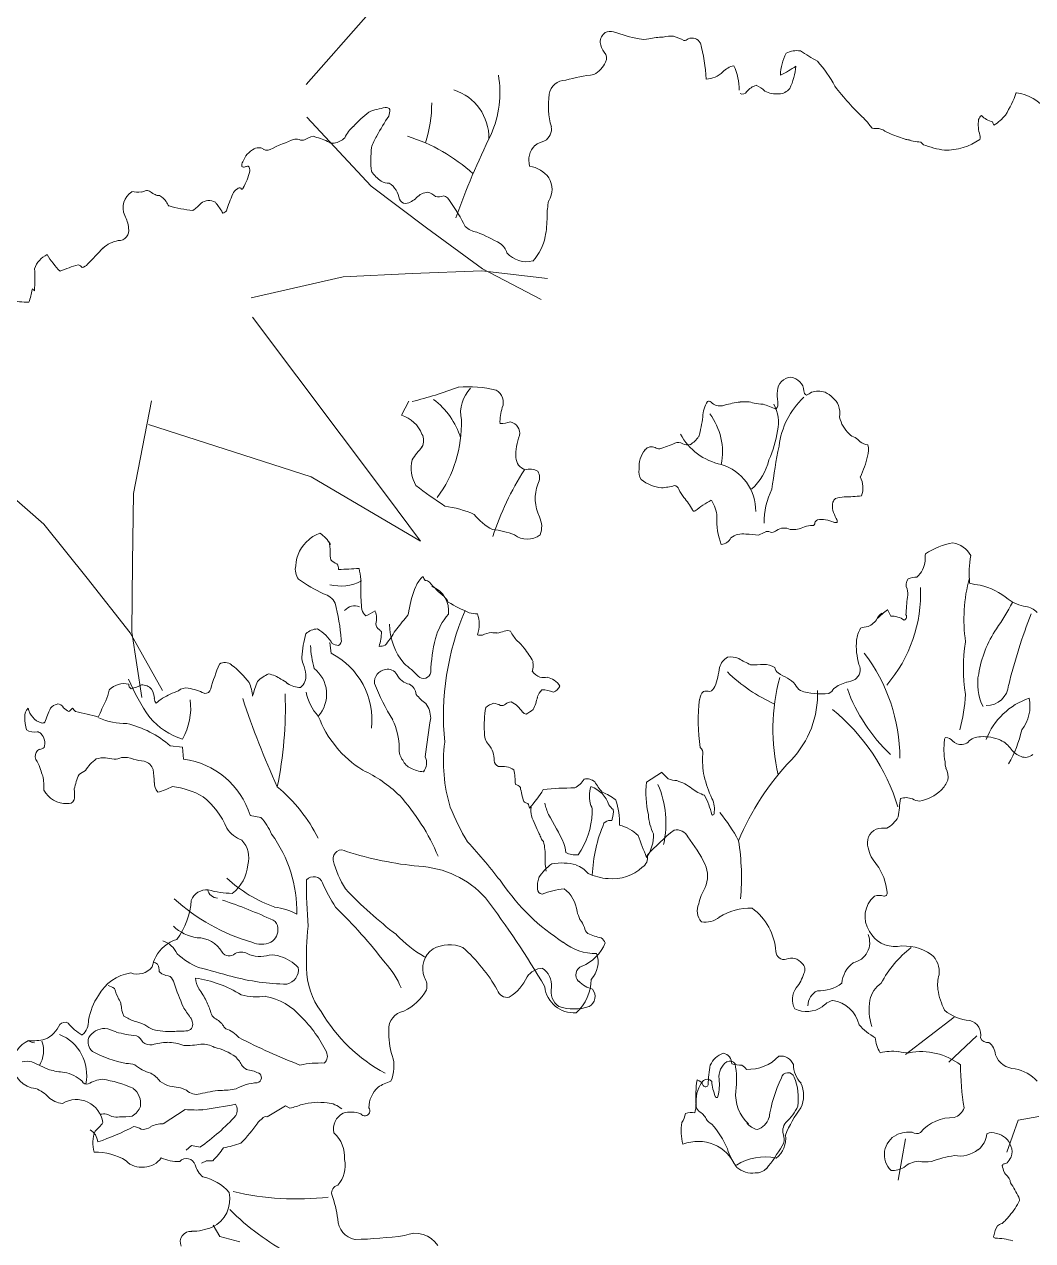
# Model space of a CAD drawing. Header units: millimetres. Extents: x 823088 to 974770, y -118861 to 5314.
# Drawn here: x 839099 to 839572, y -50961 to -50391 of the extents above; entities that cross this region are included whole.
import ezdxf

# ---------------------------------------------------------------- set-up
doc = ezdxf.new("R2010")
doc.units = ezdxf.units.MM
doc.header["$MEASUREMENT"] = 0
doc.layers.add('CAY', color=94, linetype='Continuous')
doc.layers.add('DIENHOA', color=3, linetype='Continuous')

# ---------------------------------------------------------------- blocks, each defined once
blk = doc.blocks.new('Cay73-mb')
at = {"layer": 'DIENHOA', "color": 85, "lineweight": 13, "true_color": 0x58ba48, "transparency": 33554495}
for p, q in [((-545.5, 1338.5), (-534.2, 1360.1)), ((197.7, 1041.1), (202.8, 1031.3)), ((-653.4, 974.3), (-655.2, 991)), ((-899.3, 832.9), (-880.8, 831)), ((-880.8, 831), (-879, 812.5)), ((-171, 777.2), (-147.8, 792.3)), ((-777.3, 726.5), (-760.8, 723.4)), ((225.5, 360.7), (300.1, 418.1)), ((291.5, 349.2), (334.5, 389.4)), ((-722.9, 282.1), (-751.3, 265.3)), ((-716.2, 278.6), (-722.9, 282.1)), ((-876.5, 276.6), (-910.4, 254.9)), ((397.6, 260.3), (429.2, 266)), ((380.4, 211.5), (397.6, 260.3)), ((214, 168.4), (225.5, 231.6)), ((-874.9, 214.5), (-866.8, 221.6)), ((-866.8, 221.6), (-853.8, 219)), ((-844.1, 198), (-851.6, 194.8)), ((-823.7, 82.7), (-833.9, 99.8)), ((-792.8, 74.1), (-823.7, 82.7))]:
    blk.add_line(p, q, dxfattribs=at)
for centre, radius, start, end in [((-224.3, 1909.3), 17.2, 124.2462, 182.6037), ((-225.8, 1908.1), 17.5, 74.1259, 117.8869), ((-132.8, 2164.7), 255.5, 249.7833, 258.8707), ((-141.1, 1795.5), 121.4, 91.91, 102.3339), ((-131.1, 1846.7), 71.5, 88.63, 101.3051), ((-148.5, 1852.8), 68.1, 59.2747, 73.7465), ((-213.7, 1911.2), 28, 185.4095, 219.1061), ((-174.6, 1950.1), 36.9, 258.2367, 281.7633), ((-113.2, 1919.9), 8.59, 266.4252, 317.1603), ((-101.1, 1900.6), 14.6, 29.769, 113.3761), ((-318.6, 1842.5), 239.3, 2.3939, 15.8497), ((-244.5, 1884.6), 12.7, 331.1786, 44.3584), ((116.3, 1854.8), 82.4, 152.9978, 177.2725), ((58.9, 1861.3), 34.7, 80.2895, 117.4642), ((330, 2304.8), 487.6, 237.042, 240.6102), ((-47.5, 1755.1), 186.2, 27.6707, 42.0617), ((-273.6, 1898.1), 44.8, 300.1626, 334.0546), ((-80.2, 1888.9), 36.4, 271.1012, 315.651), ((-28.7, 1837.9), 36.1, 103.4888, 134.9875), ((-115.5, 1836.2), 86.5, 359.472, 25.1544), ((-25.4, 1990.4), 144.5, 294.2624, 305.2058), ((-43.8, 1882.4), 102.2, 334.3492, 354.3533), ((-555.1, 1832.3), 160, 336.2838, 9.4639), ((-294.4, 1825.4), 25.5, 89.6582, 171.4207), ((-198.5, 1475.3), 387.7, 97.8081, 104.3099), ((4.4, 1816.4), 27.5, 105.4162, 141.9408), ((-14.9, 1811.5), 33.7, 42.1088, 69.1539), ((446.1, 2093.5), 414.1, 217.4627, 226.599), ((-488.7, 1762.8), 76.8, 358.755, 72.2581), ((-204.1, 1812), 116.8, 171.4933, 196.0571), ((-24.2, 1837.5), 8.04, 244.5757, 329.0055), ((27, 1864), 34.3, 240.472, 278.2978), ((31.9, 1850.5), 20.5, 270, 323.1101), ((216.9, 1897.1), 189.7, 328.3451, 339.8521), ((386.7, 1765.6), 66.6, 35.5469, 82.8734), ((-552, 1690.5), 119.8, 98.8255, 111.2513), ((-569, 1802.2), 6.84, 32.8609, 101.47), ((-588, 1805.4), 24.7, 337.5294, 1.1017), ((-699.3, 1816.1), 200, 342.153, 0), ((-429.8, 1598.5), 262.5, 129.1287, 136.18), ((-147.4, 1524.1), 498.4, 146.9415, 151.0298), ((1.2, 1642.1), 219.9, 38.8551, 43.1977), ((393.9, 1783.2), 57.1, 172.5138, 196.8178), ((357.1, 1781.7), 21.7, 135.0609, 155.5609), ((363.9, 1816.1), 29.3, 220.5949, 259.9042), ((373, 1789.4), 14.4, 188.5289, 211.429), ((327.2, 1837.3), 64.7, 301.1651, 322.1149), ((-584.6, 1740.4), 52.8, 130.8894, 154.9841), ((710.3, 1220.3), 1245.7, 153.9209, 160.2912), ((-336.9, 1776.1), 20.8, 299.6516, 9.8452), ((178.8, 1782.6), 6.8, 201.7989, 228.1783), ((182.4, 1817.3), 40.6, 258.4234, 273.2057), ((181.9, 1757.2), 19.7, 62.4967, 82.0097), ((296.3, 1963.8), 216.4, 240.8921, 244.5629), ((42.3, 1274.5), 519.4, 69.2785, 71.9374), ((-593.3, 1433.3), 347.1, 109.4489, 116.1609), ((-707.4, 1741.7), 19, 67.5848, 94.4677), ((-697.7, 1768.8), 9.87, 255.6168, 292.7541), ((-665.8, 1711.4), 55.9, 105.6989, 120.2145), ((-687.8, 1734), 31.9, 66.5177, 77.5333), ((-698.1, 1675.5), 90.7, 60.7472, 75.3021), ((-651.1, 1767.8), 13.3, 258.6896, 281.3104), ((-653.5, 1784.7), 30.4, 279.3725, 313.7596), ((-521, 1726.5), 73.6, 148.0398, 163.2561), ((-618.1, 1506.7), 271.1, 47.8437, 72.4103), ((-319.9, 1728.6), 31, 133.7798, 197.1016), ((-316.4, 1717.3), 41.9, 104.0874, 126.4712), ((264.3, 1898.1), 142.9, 254.493, 263.8059), ((240.4, 1830.6), 71.7, 258.4639, 263.704), ((236.7, 1739.4), 20.5, 38.1092, 53.6094), ((308.5, 1900.5), 158.5, 249.4154, 261.4596), ((286.3, 1836.5), 92.8, 269.2359, 304.8317), ((325.5, 1763.5), 14.1, 347.0082, 12.9918), ((-754, 1713.3), 36.6, 117.2626, 159.7518), ((-762.5, 1723.9), 23.6, 89.1291, 110.7747), ((-762.3, 1739), 8.45, 51.4981, 88.531), ((-748.2, 1761.1), 17.9, 240.252, 256.1402), ((-751.6, 1757), 13.2, 266.3473, 293.5077), ((-414.9, 1728.7), 177.6, 173.8451, 185.5643), ((-780.4, 1720.8), 9.54, 146.8678, 190.9946), ((-786.8, 1722.1), 4.31, 226.072, 296.1645), ((-864.4, 1730.4), 88.6, 329.9058, 347.7957), ((-780.3, 1708.9), 10.4, 88.4087, 116.2726), ((-785.4, 1713.6), 7.83, 345.1753, 46.1053), ((-535.5, 1752.2), 69.4, 215.9743, 233.8187), ((-358.4, 1671.9), 48.4, 37.6923, 79.445), ((-564.7, 1718.9), 25.5, 242.5806, 271.1385), ((-585.4, 1662.8), 37.2, 9.3232, 55.3455), ((-349.2, 1684.3), 33.9, 328.0571, 30.6106), ((-941.6, 1655.5), 29.8, 123.5993, 203.0062), ((-948.3, 1750.6), 70.9, 262.0528, 273.6012), ((-954.9, 1731.7), 53.1, 282.0418, 291.1574), ((-935.7, 1671.7), 10.5, 54.379, 90), ((-913.8, 1698.5), 24.1, 229.2506, 249.8434), ((-916.4, 1685.9), 11.6, 240.0308, 272.8414), ((-935.4, 1642.1), 37.8, 37.7105, 58.749), ((-479.5, 1537.4), 352.8, 156.7264, 161.1793), ((-790.4, 1672.4), 13.9, 121.5081, 161.5564), ((-789.1, 1671.3), 15.5, 103.2993, 123.6768), ((-796.4, 1680.5), 7.01, 32.8044, 57.3602), ((-789.9, 1686.2), 2.09, 250.9042, 351.9614), ((-503.5, 1653.6), 25.9, 93.9598, 136.9894), ((-511.1, 1655), 25.1, 45.4493, 76.753), ((-885.5, 1673.3), 21.6, 202.0779, 223.6054), ((-850, 1832.1), 181, 253.5992, 265.379), ((-897.4, 1700.8), 59.1, 303.6768, 319.9349), ((-839.4, 1646), 21, 96.7125, 127.2901), ((-840, 1649.5), 17.5, 56.3066, 96.1436), ((-953.5, 1565), 158.1, 32.8356, 38.7984), ((-538.4, 1673.6), 11.4, 204.8937, 265.4301), ((-544.3, 1691.7), 29.9, 279.6423, 316.8165), ((-489.3, 1693.6), 21.1, 258.6845, 292.7424), ((-486.1, 1658.9), 16, 22.9279, 72.0224), ((-684.7, 1508.3), 264.8, 26.6571, 36.3256), ((-203, 1642.2), 119.9, 168.3874, 180), ((-1015.4, 1618.9), 52.7, 6.225, 28.2537), ((-801.5, 1658.8), 20.7, 202.9424, 213.2265), ((-821.4, 1657), 9.92, 284.7365, 323.6682), ((-470.8, 1640.5), 147.9, 348.6909, 0.6456), ((-978.1, 1620.9), 15.5, 266.7751, 14.0108), ((-426.1, 1649.7), 31.6, 225.8949, 262.0231), ((-528.2, 1373), 264.2, 59.5986, 68.2949), ((-971.9, 1561.4), 44.6, 99.1057, 132.7131), ((-409.3, 1579.5), 26, 15.7567, 55.2913), ((-404.5, 1628), 80.5, 318.1624, 348.2082), ((-1072.3, 1551.4), 36.2, 115.0005, 162.3895), ((-977.5, 1649.5), 128.1, 210.6657, 225.1801), ((-378.3, 980.1), 875.4, 135.4526, 137.6934), ((-354.2, 1613.7), 40.5, 221.9965, 283.6598), ((-955.8, 1292), 289.3, 106.9761, 112.773), ((-1042.2, 1559.6), 9.2, 30.584, 77.7337), ((-1037.8, 1580.4), 16.4, 282.3406, 317.629), ((-1316.2, 1547.7), 209.9, 354.8579, 4.0077), ((-1220.9, 1548.8), 111.9, 340.41, 350.5932), ((-1113.1, 1525.1), 7, 32.7395, 70.58), ((-1114.9, 1695), 183.7, 260.881, 269.8111), ((51.5, 1374.5), 22.1, 93.9497, 176.6183), ((47.4, 1373.9), 22.8, 4.1978, 83.5844), ((-674.7, 1950.7), 608.9, 283.8104, 290.7793), ((-443.1, 1210.8), 171.3, 75.6627, 95.1926), ((-402.5, 1342.6), 52.6, 135.1191, 192.0967), ((-410.9, 1358.3), 21.1, 337.1728, 61.1977), ((-568.5, 1268.2), 118.8, 17.3621, 52.7006), ((-39.6, 1335.1), 45, 147.4119, 179.0119), ((-75.3, 1355), 4.92, 47.4164, 117.3995), ((-56.8, 1372.9), 20.8, 223.2742, 249.364), ((-9.5, 1206.7), 153, 96.6721, 105.9402), ((-20.5, 1313.6), 45.6, 71.4494, 98.5279), ((16.2, 1356.5), 14.2, 320.7009, 10.3489), ((87.7, 1370), 58.6, 174.3034, 190.7879), ((154.4, 1276), 123.4, 133.2954, 172.8756), ((76.5, 1375.1), 6.37, 175.4238, 248.6129), ((67.6, 1388.1), 20, 289.1701, 313.6634), ((91.9, 1341), 34.3, 72.1895, 107.8105), ((83.9, 1334.1), 43.6, 26.3116, 64.8518), ((-321.4, 1327.7), 73.5, 162.2495, 181.4847), ((-150.5, 1282.3), 96.1, 348.5444, 37.3186), ((-58.4, 1374.4), 21.8, 254.7499, 288.6183), ((21.8, 1545.8), 191.1, 261.637, 265.687), ((-61.1, 1153.3), 213.4, 65.5366, 71.2474), ((-26.1, 1327.7), 57.2, 346.9803, 29.0524), ((84.2, 1340.9), 40.8, 352.1867, 17.9776), ((-560.4, 1291.1), 49.7, 21.8084, 72.6169), ((-644, 1325.1), 190.1, 323.6686, 1.9289), ((-394.9, 1383.7), 57.9, 270, 286.2546), ((-383, 1310.2), 18.4, 350.8899, 76.5088), ((-273.8, 1359.8), 190.7, 343.5028, 352.7833), ((175.3, 1347.5), 52.2, 193.5023, 226.0123), ((-532, 1299.7), 20.3, 330.9368, 29.0632), ((-286.8, 1276.5), 83.9, 158.4917, 181.9367), ((-38.3, 1352.7), 91.3, 208.1614, 258.6002), ((-130.2, 1334.2), 48.5, 302.6477, 323.9632), ((-134.3, 1338.8), 165.7, 335.4873, 351.6568), ((158.3, 1331.1), 28.6, 227.7407, 249.6276), ((131.3, 1276.3), 32.8, 41.1425, 58.6841), ((-370.2, 1164.1), 191.2, 138.8692, 146.3006), ((-140.1, 1259.5), 42, 141.6083, 184.5833), ((-163.1, 1277.2), 13, 64.0655, 140.1159), ((-151.3, 1297.6), 10.6, 235.0842, 275.4385), ((-231.2, 1536.3), 262.1, 287.9942, 293.3105), ((-122.4, 1284.3), 12.5, 55.1848, 114.4299), ((-107.3, 1317.2), 24, 250.7321, 277.8506), ((862.9, 1120.1), 848.4, 168.363, 172.8756), ((172.1, 1320.2), 27.5, 234.2598, 260.8017), ((143.4, 1284.9), 25.6, 338.8906, 18.4436), ((-476.7, 1257.8), 54, 166.7472, 209.9904), ((-350, 1274.6), 20.6, 182.6035, 251.1557), ((-72.2, 1292.2), 91.4, 312.9801, 345.965), ((40.2, 1302.1), 129.8, 333.5395, 348.2557), ((22.4, 1013.1), 450.5, 147.5245, 161.9127), ((-349.9, 1228), 28, 62.5535, 104.0315), ((-353.4, 1243), 19.1, 329.0274, 30.9726), ((-161.8, 1251.6), 20.7, 167.3624, 213.7231), ((-78.3, 1191.8), 74.7, 359.3599, 72.906), ((-123.8, 1746.9), 652.7, 232.2441, 236.9853), ((-277.5, 1210.9), 63.5, 159.5439, 205.784), ((-141.4, 1288), 60.9, 231.8524, 264.0889), ((-155.7, 1331.3), 104.2, 274.3972, 285.2348), ((-128.7, 1223.4), 7.39, 13.9834, 86.4249), ((120.8, 1227.2), 39.4, 342.3492, 25.5998), ((67.8, 1333.4), 218.1, 209.7534, 213.6672), ((-203.5, 1133.7), 119.5, 30.2481, 41.2784), ((121.2, 1174.8), 112.2, 153.2062, 180.8069), ((123.8, 1203), 9.61, 123.8984, 164.8289), ((134.9, 1161.6), 52.1, 93.5013, 108.4372), ((131.7, 1423.9), 210.4, 270, 277.2845), ((-505.6, 1020.3), 181.1, 66.8087, 81.6995), ((-97.6, 1194.5), 2.8, 192.0988, 299.0282), ((-9.6, 1088.7), 134.8, 117.3847, 129.9771), ((-117, 1178.9), 54.2, 4.3892, 32.9976), ((146.6, 1198.6), 32.8, 167.8486, 190.3036), ((589.3, 1375.6), 509, 201.0495, 202.5483), ((-363.5, 1243.5), 90.7, 218.701, 241.7076), ((-365, 1168.1), 33.9, 338.2005, 26.5731), ((39.9, 1177.9), 103.1, 177.1126, 200.995), ((83.2, 1173.3), 3.65, 268.2649, 7.168), ((94.7, 1171.6), 8.14, 120.3729, 164.4708), ((96, 1129.5), 49.4, 66.6899, 96.338), ((119.5, 1186.2), 11.9, 251.059, 277.9914), ((112.3, 1175), 8.85, 355.9149, 38.0133), ((-656.4, 1115.7), 44.6, 108.4312, 133.1606), ((-697.9, 1116.1), 50.1, 29.7623, 56.8052), ((-420.6, 1031.4), 133, 68.9692, 83.8991), ((-353.2, 1181.4), 32.5, 232.7058, 307.2942), ((-23.8, 1127.2), 29.8, 80.1087, 127.0833), ((-22.2, 984), 172.7, 82.3744, 88.8313), ((-45.1, 1267.9), 121.7, 292.1025, 297.9161), ((14.3, 1147.3), 13.3, 60.5938, 100.4879), ((18.2, 1174.7), 16, 279.4591, 308.9816), ((40, 1145.3), 20.6, 63.4825, 124.6859), ((53.1, 1202), 38.5, 264.1246, 297.3459), ((83.7, 1124.3), 45.4, 90.7265, 106.499), ((-653.1, 1105.7), 54.4, 128.4219, 177.3601), ((-707.3, 1130.9), 52.6, 357.99, 16.7853), ((-57.7, 1158.5), 17.6, 274.4656, 334.9062), ((319, 1030.1), 115.2, 100.468, 123.1372), ((291.2, 1105), 39, 29.0622, 79.848), ((-613.2, 1126.5), 41.6, 176.5459, 192.7271), ((-630.6, 1141.8), 33.7, 226.5893, 246.0422), ((283.7, 1119.9), 28.4, 166.5947, 188.4265), ((472.7, 1096.5), 149.9, 169.4547, 185.7034), ((-682.4, 1102.9), 25.6, 167.9859, 216.3291), ((-655.9, 1103), 14.2, 358.2097, 34.8059), ((-660.3, 1780.1), 677.8, 271.568, 274.2133), ((-715.9, 1079.3), 108.3, 355.4047, 13.2292), ((217.3, 1119.7), 38.5, 311.8567, 354.1543), ((-575.6, 1263.8), 217.4, 234.131, 245.7801), ((-638.5, 1145.1), 67.9, 255.774, 297.6452), ((-484.1, 1059.7), 43, 131.2722, 156.9705), ((-502.2, 1093), 10.3, 185.6903, 224.9963), ((-510.3, 1073.2), 12.6, 52.1215, 86.1647), ((-382, 1181.6), 155.6, 219.2417, 230.751), ((240.6, 1079.4), 14.2, 141.8546, 207.7571), ((241.9, 1062.2), 28.8, 87.8188, 115.5613), ((560, 1026.6), 245.1, 165.1356, 188.1308), ((345.7, 1156.6), 78.3, 253.505, 265.5243), ((-674.3, 1035.4), 31.6, 29.6477, 72.5564), ((-373.7, 1071), 234.3, 180.0939, 187.2905), ((-384.1, 1016.9), 151.7, 156.867, 171.5142), ((-512.8, 1039.5), 39.3, 351.9117, 70.0175), ((-500.8, 1039.6), 29.6, 25.8181, 46.4913), ((33.5, 1065.9), 215.1, 319.373, 2.4369), ((204.1, 1065.6), 24.9, 347.4719, 16.77), ((310.7, 967), 115.3, 51.4234, 75.4739), ((-981.5, 967.4), 344.9, 4.6783, 14.0392), ((-617.6, 1028), 19, 66.0382, 142.0334), ((-284.2, 1392.1), 389.1, 240.7744, 246.0896), ((496.4, 1023.5), 270.4, 172.1917, 177.9547), ((82.5, 1210.6), 345, 324.8426, 332.6578), ((419.9, 1108.3), 63.4, 233.8231, 260.4203), ((405.9, 1017.8), 28.2, 42.449, 82.8792), ((-588.5, 1045.4), 18.1, 193.0438, 229.976), ((-651.3, 1144), 123.6, 294.484, 302.0292), ((-612.1, 1027.2), 28.5, 344.3857, 23.2441), ((82.3, 514.4), 806.6, 140.4959, 142.4103), ((-551.9, 1040.8), 17.8, 311.6388, 355.237), ((-399.3, 970.1), 98.2, 139.3978, 163.9991), ((-69.5, 877.9), 411.9, 156.8851, 185.5007), ((-427.8, 1095.2), 60.5, 256.514, 268.4924), ((-475.5, 1018.8), 48.7, 340.8686, 19.1314), ((155.5, 1044.3), 31.6, 293.84, 327.9921), ((330.8, 874), 213.6, 128.5581, 134.0625), ((196.9, 1022), 15.6, 117.2912, 159.4451), ((202.8, 993.5), 37.8, 57.0781, 90), ((221.8, 1030.2), 5.26, 287.355, 33.7671), ((1222.9, 720.7), 864.3, 158.6803, 166.2656), ((-673.2, 983.7), 27.9, 91.6362, 132.304), ((-706.3, 956.4), 63.9, 31.1649, 59.6604), ((-573, 1020), 11.6, 182.6155, 233.7522), ((-588.6, 997.4), 15.8, 38.1634, 56.8283), ((-656.5, 1009.3), 80.4, 342.2805, 358.529), ((-648.9, 1056.5), 104.8, 318.2446, 331.4557), ((-469.5, 1019.4), 94.3, 180.3945, 220.1311), ((-399.3, 948.6), 58.1, 98.3267, 112.8627), ((-400.8, 1039.9), 34.5, 258.5601, 272.2909), ((-405.5, 1050.7), 45.7, 277.5446, 292.112), ((-384, 992.8), 16.2, 70.8187, 105.2309), ((-331.8, 1030.2), 51.9, 205.3296, 224.9963), ((196, 989.3), 45.8, 149.472, 173.6602), ((169.8, 983.2), 32.2, 92.764, 114.229), ((507, 915.7), 171.8, 145.9572, 170.8368), ((-490.3, 952.3), 208.3, 165.5122, 175.559), ((-517.9, 994.7), 167.1, 182.862, 195.0806), ((-641.2, 1004.9), 18.5, 235.9298, 267.2079), ((-646.1, 994), 8.6, 298.0117, 10.4397), ((-582.6, 1021), 36.3, 274.2841, 289.0896), ((-250.7, 937), 250.3, 166.1, 178.0158), ((-424.3, 1018), 16, 251.312, 278.7473), ((-417.6, 938.1), 74.1, 36.3808, 48.4843), ((250.1, 985.8), 99.9, 175.0881, 196.476), ((568.3, 951.7), 254.2, 170.9089, 189.0911), ((-667.7, 968.3), 30.2, 179.8418, 199.8187), ((-705.1, 872.4), 114.4, 353.6453, 63.1139), ((-457.4, 900.5), 128.6, 28.3348, 39.3403), ((-31.2, 943.3), 29.6, 122.3878, 161.1479), ((-41.2, 941.1), 27.7, 65.5635, 102.0955), ((-49.6, 813.2), 266.5, 0.1794, 37.3064), ((-546.1, 839.4), 302.2, 156.9325, 164.5439), ((-815.8, 944.4), 15.9, 49.6041, 122.0273), ((-894.4, 839.8), 146.6, 37.8197, 52.6761), ((-737.7, 938.2), 46.1, 4.8429, 25.5328), ((-710.6, 911.7), 50.5, 318.4501, 51.6756), ((-567.7, 930.3), 19.3, 97.4325, 186.482), ((-566.3, 934.1), 15.8, 30.0647, 104.2616), ((-637.5, 832.2), 158.7, 42.393, 52.8033), ((-372.9, 955.6), 28.9, 341.5673, 10.6328), ((-196.7, 970), 138.6, 340.3473, 352.8693), ((27.8, 1056), 106.5, 237.3375, 248.3603), ((-4.7, 1096.4), 139.6, 267.2071, 275.4575), ((6.7, 918.3), 39.2, 61.6132, 87.3368), ((40.2, 956.1), 15.2, 192.5281, 230.328), ((136.9, 949.5), 19.1, 306.2943, 24.559), ((-697.9, 1043.8), 286.7, 202.3785, 215.7232), ((-574.4, 855.9), 205.9, 158.4958, 164.9843), ((-724, 888), 60.3, 114.338, 134.0858), ((-762.5, 885.6), 59, 56.4857, 76.6241), ((-739.8, 909.5), 27.1, 42.7729, 68.6609), ((-715.7, 940.1), 24, 310.8602, 4.6361), ((-528.5, 953.5), 26.8, 205.5565, 259.827), ((-512.1, 947.1), 11.3, 223.9992, 352.8761), ((-321, 967.3), 32.1, 220.4842, 246.2946), ((-327, 979.8), 42.4, 260.5555, 276.171), ((-325.8, 915.1), 22.7, 53.1266, 81.3662), ((-324.4, 913.1), 23.6, 27.0669, 58.8289), ((128.6, 1126.2), 251.7, 225.7366, 245.7369), ((326.8, 857.7), 304.2, 164.8162, 193.1398), ((74, 1006.5), 75.8, 235.0064, 247.5112), ((24.3, 900), 41.9, 39.4764, 60.4598), ((101.4, 1057.1), 131.5, 284.8273, 290.8124), ((412.4, 927.6), 76.6, 168.3215, 206.9105), ((-1109.2, 946.9), 120, 337.8518, 346.1588), ((-969.9, 896.6), 31.4, 76.8665, 136.3943), ((-956.1, 926.3), 6.76, 172.8854, 245.2257), ((-1004.1, 1064.1), 150.9, 287.4088, 293.7019), ((-941.7, 908.4), 17.6, 38.4548, 95.4958), ((-954.9, 903.5), 31.3, 2.7264, 30.3889), ((-834.1, 770.4), 155.8, 109.7665, 119.6668), ((-875.4, 903.9), 17.4, 77.8, 130.9618), ((-886.6, 833.1), 89.1, 63.9413, 80.386), ((-846, 921.8), 8.8, 260.5985, 347.9678), ((-854.8, 900.1), 81.9, 5.9376, 21.267), ((-1316.4, 891.2), 593.2, 348.2095, 2.0225), ((-697.1, 967.9), 46, 240.3402, 266.3866), ((-620.2, 927.6), 72.2, 189.9173, 223.2057), ((-295.5, 1039.1), 311.7, 200.8515, 212.2715), ((-544.7, 908.6), 21.9, 7.5658, 58.2365), ((-291.7, 887.1), 50.4, 141.2563, 156.1782), ((-333.7, 858.4), 60.3, 69.9395, 87.4571), ((-323.6, 936.2), 23.7, 296.5479, 328.4303), ((-69.7, 901.9), 19.8, 135.2756, 173.1522), ((-78.8, 899.6), 17, 73.8352, 107.022), ((-79.6, 929.7), 14.9, 291.8026, 334.7294), ((-52.3, 910.7), 143.1, 315.9068, 2.6387), ((78.6, 937.2), 24.3, 205.768, 234.9577), ((95, 1004.9), 92.7, 250.8653, 278.079), ((101.3, 928.2), 16.5, 293.9638, 332.5682), ((148.2, 878.8), 52.8, 104.3601, 127.6493), ((377.6, 1006.7), 256.2, 199.7485, 226.8775), ((5.4, 932.9), 312.6, 345.9625, 356.0906), ((348.7, 929), 34.7, 270.2106, 354.8051), ((-1067.8, 878.6), 18.8, 104.5339, 141.8211), ((-1071.4, 887.1), 9.81, 23.6302, 96.4084), ((-86.6, 473.8), 1006.9, 154.8519, 156.4101), ((-909.3, 906.6), 14.5, 186.2476, 216.2549), ((-553.6, 448.8), 580.3, 128.046, 129.2715), ((-962.9, 890.7), 94.9, 329.8609, 7.5227), ((574.6, 1359.3), 1436.7, 198.4323, 204.2141), ((-473.9, 949), 61.8, 217.4011, 236.2853), ((-542.3, 873.9), 41.5, 2.0442, 34.8203), ((-396.4, 868), 31, 105.367, 130.7424), ((-407.8, 868.9), 29.2, 62.1541, 83.6645), ((-391.9, 901.3), 7.02, 250.7233, 318.7427), ((-375.8, 882.7), 17.7, 96.6138, 127.8542), ((-400.1, 858.1), 47.7, 33.3252, 62.1701), ((-408.1, 920.2), 71.5, 333.4178, 349.6866), ((182.5, 870.2), 274.1, 172.8676, 188.3721), ((450, 803), 108.7, 108.8845, 158.5643), ((354, 894.4), 61.9, 322.8961, 10.6206), ((-1102.4, 877.6), 19.4, 137.6415, 182.6467), ((-1049.8, 875.5), 71.9, 179.0451, 194.6409), ((-1087.5, 896.1), 29.7, 190.5685, 252.2167), ((-546.8, 663.6), 581.8, 157.0671, 159.3286), ((-1040, 913.9), 32.1, 225.4909, 243.4358), ((-1069.2, 905.6), 25.2, 306.2527, 323.7451), ((-1011.3, 918.2), 46.6, 216.2036, 225.0011), ((-1110.9, 536.9), 354.7, 73.3618, 79.1667), ((-966.8, 975.3), 108.2, 247.377, 270.4793), ((-846.7, 948.2), 110.6, 220.5637, 252.048), ((-517.1, 937.2), 166.5, 200.7497, 238.1708), ((1430.5, 573.7), 1954.8, 171.1207, 172.8723), ((-269.6, 864.8), 149.4, 169.7179, 184.188), ((-354.8, 888), 6.54, 214.8954, 268.5388), ((-380.6, 934.2), 58.6, 295.9254, 308.4274), ((-81.6, 648.8), 309.1, 17.0334, 50.8585), ((-1106.6, 879.7), 25.8, 240.256, 278.6664), ((-1095.2, 874.8), 7.13, 259.1976, 304.991), ((-1003, 713), 158.5, 49.1465, 76.45), ((-658.3, 826.5), 109.4, 1.4007, 24.9405), ((209.8, 902.6), 198.8, 330.7372, 346.7583), ((-1102.8, 847.4), 6.78, 36.8716, 90), ((-1112.6, 836.7), 21.3, 342.3223, 44.2759), ((-246, 808.5), 235.4, 172.694, 197.1045), ((-393.5, 851.2), 25.3, 173.9477, 220.7848), ((388.7, 827.7), 104.5, 172.2551, 190.5229), ((289.8, 841.8), 4.63, 124.4731, 180), ((285.6, 829.3), 16.4, 43.491, 84.2906), ((310.3, 851.7), 17, 220.6072, 276.0691), ((310.5, 851.9), 17.1, 275.289, 308.3056), ((339.3, 822.6), 24, 88.1828, 138.9393), ((345.6, 784.9), 62, 65.7529, 95.0852), ((354, 805.9), 39.4, 33.3403, 64.4025), ((-1094.3, 817), 11.6, 115.2003, 185.7203), ((-1101.5, 843.4), 16.1, 277.8054, 304.6941), ((-525.5, 826.1), 23.6, 172.5697, 220.8239), ((-437.6, 811.9), 33.9, 357.3555, 42.3361), ((-95.5, 821.8), 11, 352.3997, 51.2326), ((35.9, 810.4), 120.9, 175.2803, 191.4577), ((413, 847.6), 32.9, 217.4663, 250.7597), ((408.7, 832.7), 17.5, 248.157, 310.35), ((-1091.4, 817.6), 14.6, 186.9115, 217.1187), ((-1152, 780.5), 56.6, 16.4143, 30.0244), ((-979.2, 765), 58.2, 124.8237, 149.0353), ((-1000, 774.4), 40.3, 87.8452, 107.9685), ((-965.5, 963.2), 152.2, 257.4716, 262.5131), ((-987.3, 847.2), 34.9, 273.2704, 292.9967), ((-970.6, 775), 40.2, 68.3797, 94.3159), ((-922.1, 947.2), 139, 255.9643, 262.9581), ((-944, 790.5), 19.4, 17.9054, 75.4661), ((-895.2, 690.2), 123.4, 17.1393, 82.4259), ((-522.3, 819.7), 22.9, 203.1954, 246.7957), ((-528.7, 806.9), 21.6, 320.6101, 25.7065), ((-394.1, 810.4), 9.66, 180.2088, 252.7707), ((-392.2, 765.9), 35.6, 58.8597, 97.7786), ((347.8, 529.6), 409.5, 136.5702, 157.2837), ((323.3, 808.8), 37.3, 180.1586, 195.7839), ((-1056.9, 805.7), 41.8, 192.7248, 206.8743), ((-1194.7, 768.7), 102.1, 357.9672, 10.2043), ((-924.9, 738.8), 124.5, 156.1986, 166.9302), ((-1007.8, 748.4), 51.2, 114.6227, 127.3029), ((-1148.3, 764.7), 224.9, 3.0687, 8.1304), ((-691.8, 609.1), 205.8, 46.0337, 65.032), ((-509.1, 839.7), 46.6, 241.5533, 266.5512), ((-477, 774), 105.6, 0, 12.2401), ((-295.5, 798.6), 33.7, 296.2803, 330.4038), ((-262.4, 763.5), 18.9, 48.261, 101.7237), ((-54.5, 879.1), 127.4, 222.9003, 229.3892), ((-123.6, 814.9), 35.3, 247.0267, 269.0384), ((103.6, 833), 192, 194.0701, 204.8369), ((252.5, 783.5), 38, 355.5019, 23.4266), ((-1058.9, 782.5), 38, 207.2562, 272.8543), ((-1108.6, 759.7), 62.9, 350.7535, 6.7003), ((-898, 777.2), 25.6, 181.2189, 216.5546), ((-946.2, 868.5), 110.1, 284.4996, 297.0434), ((-909.3, 652), 119.3, 59.7557, 83.66), ((-888.5, 584), 240.8, 26.4846, 50.598), ((-374, 760.7), 13.5, 40.9356, 78.9644), ((-196, 797.6), 170.1, 189.5016, 197.1148), ((-554.4, 912.5), 269.2, 319.4668, 327.011), ((-284.2, 358.2), 410.2, 89.5022, 96.2184), ((-210.6, 756.1), 47.4, 162.4564, 197.5436), ((-269.7, 729.2), 43.5, 18.1815, 71.3019), ((-156.1, 833.1), 108.9, 210.6401, 220.7533), ((-23.1, 761.8), 148.7, 174.0801, 193.3082), ((-289.1, 714.7), 148.1, 347.214, 23.4967), ((-146.3, 709.8), 73.2, 52.1185, 72.3998), ((-61.5, 818.5), 64.7, 231.8636, 251.2864), ((235.5, 811.7), 64.3, 280.3175, 313.5002), ((243.2, 801.6), 51.7, 314.994, 335.9146), ((-1055.2, 754.1), 9.74, 259.1149, 332.3034), ((-923.4, 661.2), 119.6, 22.3804, 51.6535), ((-793.9, 536.1), 330.1, 22.7746, 42.0683), ((-349.3, 760.2), 15.7, 233.5491, 259.2236), ((-379.8, 731.6), 30.6, 11.3182, 25.5774), ((-211.6, 773.2), 118.2, 193.8191, 202.5546), ((-270.5, 682.6), 85.6, 51.9738, 68.1001), ((-318.4, 715.7), 106.3, 357.7958, 18.8108), ((-177.6, 704.2), 109.1, 12.4067, 29.0728), ((-104.6, 735.8), 37.8, 349.3726, 26.0825), ((-1388.4, 948.6), 1618.2, 352.0301, 353.0262), ((226.3, 728.9), 24.7, 66.854, 110.2819), ((245.8, 764.6), 16.2, 233.1311, 274.3496), ((-127.8, 876.5), 369.7, 201.8021, 211.0314), ((-295.1, 734.3), 52.5, 175.0735, 189.2481), ((-44.3, 843.3), 324.6, 201.2003, 206.5309), ((-670.9, 513.9), 410.3, 24.4412, 31.4345), ((-370, 733.2), 115.9, 324.723, 358.6731), ((-268.8, 734.1), 15.1, 346.5706, 30.7323), ((-204.3, 759.3), 29.3, 214.3128, 233.6697), ((-263.5, 732.5), 42, 344.1827, 4.3975), ((-97.5, 730.8), 70.4, 182.5709, 207.6987), ((-69.5, 729.1), 2.12, 225.0214, 351.8228), ((-256.4, 567.9), 256.2, 27.8994, 39.4855), ((-819.3, 667.5), 80.9, 21.9867, 43.7131), ((-25, 625.4), 228.9, 157.1009, 177.5834), ((-227.3, 707.9), 10.7, 84.4557, 142.6542), ((-225.4, 720.7), 2.3, 247.1637, 7.9806), ((-225.5, 654.5), 58.6, 44.5871, 76.8696), ((193.6, 649), 57.9, 86.9233, 102.8745), ((177.9, 743), 40.8, 297.4736, 332.5243), ((-768.5, 738.6), 54.6, 215.7063, 246.9748), ((-818.5, 661.5), 39.3, 344.3203, 43.2016), ((-905.9, 579.8), 200.1, 358.776, 36.1244), ((-368.3, 681.5), 37.5, 14.9775, 26.5621), ((-319, 697.7), 14.6, 206.5621, 230.0111), ((467.8, 932.4), 693.2, 199.9642, 202.933), ((-221.1, 697), 61.3, 325.4129, 0.9264), ((65.3, 456.8), 314.2, 128.1163, 138.4302), ((-124.8, 685.5), 18.9, 25.01, 101.8455), ((-274.1, 558.6), 214.2, 25.7337, 39.0497), ((190.5, 684.2), 23.4, 114.7475, 198.8538), ((-637.2, 660.5), 13.1, 55.0089, 191.3268), ((-466.9, 1184), 537.9, 252.3884, 264.428), ((-1040.6, 131.3), 814.2, 37.156, 42.9428), ((-409.7, 666), 83.9, 357.0209, 14.1763), ((-327.6, 670), 33.2, 359.0907, 24.2851), ((-388.4, 631.7), 362.9, 354.8051, 8.8904), ((220.6, 687.4), 53.3, 191.6241, 222.338), ((-489.6, 700.4), 166, 194.8347, 211.3967), ((-279.3, 598.2), 65.1, 123.7662, 149.5143), ((-237.3, 658.7), 88.6, 178.0911, 191.435), ((-300.3, 574.4), 79.3, 73.9593, 100.9666), ((-279.9, 697.8), 31.8, 242.8452, 278.2278), ((-184.7, 660.9), 15.5, 298.6136, 16.2868), ((-120.6, 633.8), 43.3, 335.8276, 24.1724), ((113.7, 601.8), 83.8, 4.8993, 36.3492), ((-841.3, 655.5), 60.8, 307.3252, 355.5943), ((-679.9, 618.2), 14.5, 20.286, 138.1271), ((-525.3, 503.4), 145.3, 41.8788, 87.5672), ((-291.2, 613.1), 39.6, 38.4177, 71.1979), ((-223.9, 714.3), 84.7, 244.6698, 266.2274), ((-222.1, 694.2), 64.8, 263.4294, 313.7529), ((-662.3, 797.1), 224.8, 227.9239, 249.8908), ((28.2, 616), 719, 179.0508, 184.7166), ((-401.1, 740.3), 289.9, 203.8107, 212.1571), ((-137.5, 1087), 683.9, 223.7689, 232.5513), ((-122, 807.5), 326.7, 214.3812, 237.3835), ((-303.9, 618.6), 33.8, 158.117, 188.0161), ((-279.9, 472.1), 143.3, 96.8436, 110.6659), ((-326.5, 574.3), 49.7, 5.8719, 53.5287), ((-7.6, 573.3), 85.1, 149.7807, 167.9089), ((-690.1, 823), 302.6, 227.815, 253.7991), ((-977.5, 603.5), 110.5, 322.853, 356.3568), ((-843.6, 587.4), 25.3, 84.44, 158.9623), ((-826.3, 616.1), 16.1, 191.8908, 267.6469), ((-802.8, 746.7), 139.5, 254.0548, 269.3511), ((-1046.2, -87.2), 720.7, 65.0329, 71.6438), ((-1460, -193.1), 1310.4, 30.1146, 37.2673), ((-330, 613.5), 7.43, 177.6069, 266.9331), ((204.9, 571.6), 41.4, 130.6138, 212.9895), ((185.2, 580.8), 23.4, 71.8753, 107.8781), ((193, 607.4), 4.44, 262.3148, 20.8292), ((-749.6, 494.3), 92.2, 61.7037, 83.8194), ((-1199.5, 17.3), 793.3, 37.5737, 45.8012), ((-206.2, 598.4), 73.3, 194.9964, 205.142), ((-67.9, 580.4), 25.3, 155.102, 221.6246), ((-11.3, 493.7), 91, 88.7807, 121.895), ((-60.3, 513.6), 87.4, 3.1788, 54.3202), ((-747.6, 554.9), 12.6, 358.4977, 63.4392), ((-304.5, 540.7), 41.5, 20.2225, 39.7344), ((-81, 597.4), 34.2, 260.3636, 309.2982), ((-849.4, 604), 65.2, 226.2783, 262.088), ((-756.1, 551), 21.4, 299.8354, 9.464), ((-249.3, 508.8), 441.7, 173.7569, 182.0772), ((-419.4, 670.5), 184.2, 223.3687, 240.464), ((-249, 557.8), 16.8, 189.3156, 226.0772), ((-195.3, 714.1), 180.7, 248.7943, 255.6938), ((139.4, 532), 31.3, 280.6503, 23.2005), ((209.1, 570.4), 44.4, 208.7023, 275.281), ((-872.5, 483.8), 55.6, 107.6832, 151.9272), ((-922.5, 499.5), 37.1, 24.6276, 71.7426), ((-858.4, 495), 44.4, 30.1461, 90), ((-760, 568), 38.5, 247.7547, 292.2453), ((-477.2, 492.5), 35.9, 123.8422, 202.5184), ((-472.4, 476.9), 51.7, 66.3816, 118.7085), ((-621.3, 332.7), 255.9, 29.7015, 48.4802), ((-248.9, 595), 79.7, 231.8437, 271.2875), ((-293, 555), 63.6, 291.8035, 338.2026), ((-247.2, 527.3), 13.8, 17.3523, 58.3421), ((333.6, 393.8), 164, 127.348, 152.4451), ((222.7, 451.8), 75, 55.824, 97.3006), ((-869.6, 483.2), 58.4, 152.7295, 168.6899), ((-814.5, 594.6), 108.9, 227.0149, 247.5243), ((-809.1, 524.6), 13.1, 213.6949, 312.8878), ((-790.9, 497.7), 19.7, 61.7037, 118.2963), ((-761.6, 559), 48.3, 245.56, 286.5511), ((-742.6, 484.7), 28.4, 66.5867, 100.6177), ((-750.2, 448.2), 65.4, 44.4864, 73.1843), ((-283.4, 502.4), 38.6, 316.1553, 19.6544), ((39.9, 518.9), 12.9, 181.8572, 284.3857), ((51.3, 488.8), 19.4, 34.9836, 115.1446), ((242.8, 487.6), 34.3, 351.8696, 49.9808), ((-949.8, 418.6), 67.6, 98.5729, 151.2951), ((-950, 513.7), 29.9, 250.7102, 320.4751), ((-925.7, 491.8), 9.89, 44.4896, 90), ((-939.9, 488.1), 23.8, 358.7397, 26.5603), ((-902.8, 499.1), 17.6, 220.9085, 236.7079), ((-892.8, 524.5), 44.7, 243.8643, 261.6461), ((-2015.9, -3860.5), 4506.3, 74.4099, 75.0852), ((-725.9, 490.5), 22.6, 282.4422, 8.9743), ((-580.1, 492.8), 110.6, 180, 216.8762), ((-653.5, 421.3), 114.9, 21.0411, 43.9109), ((-327.4, 460.9), 32.1, 94.8638, 144.0932), ((-347.5, 466.5), 31.6, 354.7152, 56.8187), ((-264.5, 482.7), 14.2, 110.476, 224.997), ((9.3, 502.1), 62.9, 321.349, 343.8506), ((60, 490.9), 11.6, 326.8297, 51.11), ((174.2, 464.9), 46.5, 128.6573, 174.1174), ((-1005.9, 430.5), 37.7, 55.6643, 72.2672), ((-916.6, 463.5), 24.1, 15.8172, 44.2092), ((-496.8, 601.4), 417.8, 198.3259, 203.6446), ((-826.4, 480.1), 34.5, 183.9308, 212.6576), ((-888.2, 294.8), 185, 58.2634, 81.4708), ((-716.3, 809.8), 341.4, 254.9732, 269.2153), ((-531.5, 465.5), 24.9, 345.9652, 31.9782), ((-417.7, 508.1), 70.2, 301.7042, 336.1923), ((-324.3, 475.7), 68.7, 312.0736, 0), ((-236.8, 514), 55.9, 227.6094, 252.8956), ((93.3, 515.9), 57.7, 267.3351, 306.8674), ((210.9, 435.9), 40.8, 123.926, 168.6891), ((338.7, 466.3), 64.1, 165.1013, 185.4235), ((-934.2, 399.2), 91.1, 145.2902, 171.1229), ((-875.9, 495.8), 114, 197.4641, 205.8397), ((-1017.7, 351.4), 196.1, 27.7874, 34.1336), ((-766.2, 547.8), 98.8, 255.5323, 277.3164), ((-772.1, 354.2), 97.3, 41.2092, 79.0479), ((-578.6, 500.7), 82.3, 296.5675, 329.9672), ((-383.4, 464.5), 16.4, 197.8171, 279.3183), ((-281.6, 469.7), 45.2, 186.8207, 274.2363), ((-289.1, 457), 27.7, 166.2198, 235.3207), ((-267.2, 449.6), 17.8, 300.0712, 38.16), ((83.2, 444.7), 30.7, 143.9573, 207.4671), ((102.2, 435), 26, 116.563, 179.4216), ((395.5, 481.6), 122.5, 190.046, 205.7071), ((-992.4, 434.9), 17.8, 6.0712, 38.9615), ((-926.3, 439.7), 48.4, 183.4155, 204.6514), ((-759.4, 500.9), 137.6, 209.1758, 217.4659), ((-959.2, 388.5), 127.2, 16.5551, 25.289), ((-281.6, 504), 73.6, 251.5632, 288.4368), ((74.1, 469.5), 43, 245.1018, 303.6984), ((125, 406.9), 38.2, 106.7042, 135.2392), ((107.1, 395.5), 48.5, 12.9907, 81.7633), ((250.9, 429.4), 81.2, 169.7355, 198.4365), ((328.6, 479.9), 67.3, 229.8098, 265.8846), ((-1060.4, 398.8), 11.3, 63.9206, 135.0115), ((-1053.2, 412.3), 29, 311.645, 1.9745), ((-924.6, 493.2), 86.7, 238.2267, 249.9509), ((-990.8, 280.4), 136.3, 67.1992, 74.4971), ((-875.5, 407.1), 10.6, 286.8165, 24.4395), ((-874.7, 410.8), 8.93, 4.9465, 46.3263), ((-820.5, 430), 17.6, 197.4318, 231.5784), ((-847.6, 383.8), 36.3, 34.916, 63.5051), ((-842.4, 274.8), 203, 26.3154, 45.0053), ((-450, 555.3), 253.7, 210.5149, 241.579), ((-536.8, 399.2), 28.3, 100.1574, 183.0125), ((318.4, 391.1), 22.3, 346.9683, 76.2402), ((-1107.6, 423.3), 42.5, 292.8419, 337.1812), ((-1094.1, 329.5), 67, 348.1315, 67.9075), ((-1005.4, 445.9), 62.2, 216.4582, 242.79), ((-999.1, 371.8), 28.8, 90.6986, 149.0152), ((-1005.4, 352), 49, 61.904, 83.0476), ((-934.3, 564.5), 176, 254.1689, 264.4933), ((-905.1, 448.4), 53.6, 232.1803, 247.1621), ((-899.6, 511.3), 115.4, 256.8107, 272.1863), ((-906, 950), 554, 271.1132, 273.4689), ((-811.1, 406.7), 7.1, 197.7136, 244.651), ((-832.1, 352.5), 51, 42.3331, 69.4393), ((-433, 395.5), 132.1, 179.0464, 195.9438), ((220.5, 463.8), 87.6, 220.9591, 241.8984), ((-1100.9, 346.2), 38.8, 112.8139, 181.3966), ((-1110.2, 459.6), 77.9, 265.7619, 284.1816), ((-1105.5, 396.5), 17.8, 234.4514, 264.4213), ((-1137.3, 367), 44.1, 328.7273, 18.7517), ((-1006.4, 379.8), 18.7, 158.4969, 230.1509), ((-959.8, 370.4), 20.8, 27.1114, 65.5579), ((-930, 392.2), 16.7, 227.605, 280.9803), ((-898.1, 267.4), 112.1, 92.9539, 104.8745), ((-903.8, 312.6), 66.8, 67.7758, 90), ((-876.6, 512.4), 138, 269.1816, 280.1403), ((-850.4, 338.2), 38.4, 60.7598, 92.8171), ((-403.1, 1129.1), 839, 242.2038, 249.2124), ((227, 389.5), 47.9, 183.5469, 212.7551), ((350.8, 390.6), 11.5, 202.786, 281.6908), ((337, 358.8), 26.1, 3.7512, 51.8456), ((-932.1, 526.2), 182.5, 241.769, 259.1113), ((-854.1, 277.5), 96.9, 55.47, 76.6086), ((-760.3, 385.1), 47.8, 215.54, 226.2936), ((-673.6, 358.3), 14.6, 312.9103, 26.0757), ((-607.8, 341.9), 50.8, 334.1814, 19.9479), ((-42.4, 330.7), 33.8, 109.0299, 155.5314), ((-56.4, 347), 16, 358.2647, 79.4283), ((-14.9, 402.1), 64.1, 267.2668, 316.8788), ((34.8, 337.8), 20.6, 22.3013, 98.1969), ((205, 287.8), 77.9, 83.004, 103.532), ((228.3, 422.3), 58.8, 256.4033, 272.7242), ((249.1, 264.8), 100.4, 52.9961, 100.3168), ((393.9, 371.9), 32.9, 200.2636, 268.531), ((-1101.5, 346.5), 38.1, 181.897, 264.6085), ((-1118.3, 318.9), 31.6, 76.3741, 103.6259), ((-955.5, 654), 341.7, 242.9572, 247.8662), ((-1050.6, 460.8), 127.8, 254.7489, 265.2368), ((-965.2, 310), 37, 71.5665, 92.159), ((-913.1, 391.1), 61.2, 228.7009, 254.8283), ((-767.9, 360.9), 27.4, 202.0696, 236.7365), ((-790.9, 276.3), 62.1, 64.7603, 82.6146), ((-670.1, 192.3), 155.5, 87.5971, 101.4052), ((110.1, 310.4), 186.5, 169.3829, 178.691), ((-32, 326.7), 27.9, 124.1938, 187.4846), ((-43.4, 340.7), 10.1, 36.7697, 115.1169), ((-24.7, 400.5), 56.1, 253.7359, 270), ((-165.7, 322.1), 132.7, 352.5083, 10.6691), ((-33.1, 328.6), 17.8, 31.9991, 61.9368), ((97.3, 346.5), 43.4, 181.1467, 223.0624), ((783.6, 351.9), 474.2, 180.8405, 188.8083), ((379.5, 274.7), 65.7, 43.8111, 78.0735), ((-1068.8, 284.5), 49.4, 45.6185, 81.2553), ((-1026.9, 323.8), 8.29, 208.3525, 285.2539), ((-997.4, 270), 53.3, 96.0719, 120.795), ((-1031, 143.8), 181.4, 65.6488, 81.1576), ((-950.4, 293.2), 44.3, 36.3292, 61.3038), ((-882.8, 366.1), 56.5, 235.7169, 252.5542), ((-761.8, 242), 75.8, 93.3662, 119.1516), ((-767.8, 325.4), 7.9, 281.4522, 64.7242), ((-537.9, 243.9), 79.7, 107.6704, 123.0267), ((67.8, 297.2), 163.1, 171.3066, 184.6036), ((-44.6, 289.4), 50.4, 140.9638, 181.4123), ((-96.3, 309.2), 13, 18.4307, 77.2801), ((-78.1, 313.7), 9.29, 39.2453, 126.9115), ((12.5, 327.3), 83.8, 185.266, 201.3925), ((-136.2, 315.7), 76.9, 345.9842, 5.4929), ((235.1, 229.6), 221.1, 154.4564, 171.1326), ((45.6, 322.7), 10.3, 19.5649, 167.1782), ((-27.5, 293.6), 89, 352.4953, 21.4863), ((23.9, 298), 45.7, 335.6115, 24.3885), ((-1120.1, 265), 46.1, 41.6221, 70.9765), ((-973.8, 285.7), 29.2, 351.7399, 52.8347), ((-902.9, 241.5), 70.7, 66.3724, 87.4911), ((-859.4, 320.1), 20.4, 222.3289, 286.1121), ((-806.1, 118.8), 187.9, 95.042, 104.6879), ((-822, 427.2), 121.3, 269.7084, 281.0693), ((-553.6, 279.3), 41.8, 131.3955, 180), ((-80.5, 315.7), 4.27, 214.7609, 345.2599), ((26.6, 299.6), 61, 175.0644, 227.2495), ((-1058.5, 327.2), 41.8, 229.2955, 262.2317), ((-1042.8, 251.3), 40.6, 7.6638, 121.626), ((-973.2, 292.7), 30.4, 300.9616, 338.4054), ((-944.5, 1020.3), 749.8, 277.2934, 281.1501), ((-813.6, 275.6), 16.8, 331.392, 32.9297), ((-744.3, 401.3), 125.8, 282.9083, 291.8039), ((-672.7, 192), 95.7, 81.8689, 105.0685), ((-660.9, 251.8), 35, 47.1174, 87.21), ((-601.4, 274.5), 7.6, 214.9892, 38.7565), ((-155.4, 288.4), 60.8, 343.8401, 355.9154), ((-82, 284.5), 13.4, 164.0062, 229.927), ((-63.5, 296.8), 1.95, 183.6858, 7.7526), ((204.7, 172.2), 175.5, 142.4517, 158.2034), ((-5.5, 311.4), 72.5, 311.1243, 336.0697), ((292.8, 286.5), 23.3, 287.8659, 342.0904), ((-1001.4, 246.8), 23.1, 56.3428, 102.0938), ((-981.5, 286), 21.2, 250.4663, 282.6367), ((-973.4, 354.7), 89.5, 267.7544, 280.2267), ((-860.5, 455.5), 179.6, 264.8919, 273.5289), ((-1042.2, 487.9), 328.3, 305.0143, 317.8388), ((-722.7, 216.6), 58.6, 127.5714, 136.9818), ((-753.7, 260.3), 5.47, 64.6516, 150.652), ((-621.6, 246.5), 28, 118.2827, 191.6882), ((-622.9, 227.4), 45.4, 70.3336, 105.4237), ((-149.8, 278.7), 39.7, 326.2736, 348.2345), ((-102.1, 241.3), 30.7, 80.5354, 106.8492), ((-107.9, 246.3), 32.8, 29.7075, 58.2637), ((-64.3, 269.9), 16.8, 205.8078, 246.77), ((-10.8, 273.5), 29.1, 288.461, 340.3936), ((297.2, 200.7), 63.6, 87.4667, 139.8524), ((-1033.7, 225.1), 23.5, 4.5743, 60.1915), ((-965.6, 225.9), 52, 159.9292, 196.254), ((-1039.9, 279), 43.5, 305.8486, 329.1535), ((-1140, 607.7), 402.2, 288.8189, 297.3479), ((-958.1, 224.9), 25.7, 56.7347, 83.5336), ((-941.4, 266.4), 20.2, 262.5389, 307.6919), ((-909.5, 210), 45, 91.2627, 115.9167), ((-944.1, 377.4), 215.6, 315.0766, 325.9014), ((-40.4, 244), 77.5, 170.54, 195.335), ((-175.7, 161.7), 139.9, 23.0392, 41.5217), ((7.6, 277.7), 33.1, 220.8068, 253.7526), ((58.9, 243.9), 21.1, 142.3763, 200.1574), ((234.3, 178.4), 63.8, 88.5715, 110.339), ((242.5, 250.5), 10.7, 231.864, 304.5589), ((-851.9, 397.8), 182.9, 280.7146, 289.325), ((-680.8, 204.6), 48.1, 354.8061, 48.7925), ((-91.9, 165.5), 62.4, 22.5353, 111.8001), ((6.2, 231.3), 36, 305.9878, 9.6196), ((24.1, 230.9), 16, 322.1383, 20.8256), ((227.1, 207.6), 34, 116.0772, 225.9217), ((314.6, 242.8), 35.4, 308.773, 354.365), ((357.7, 225.9), 15.6, 62.7625, 120.2501), ((360, 212.2), 28, 17.8915, 79.9277), ((-1013.8, 120.4), 91, 59.0261, 91.0996), ((-913.7, 281.3), 114.8, 313.6728, 326.5373), ((47.2, 246.2), 98.7, 197.5923, 216.0941), ((-231.8, 380.1), 312.1, 321.5869, 329.3691), ((322.5, 47.7), 160, 97.9515, 111.0068), ((308.3, 251.8), 46.3, 260.131, 307.921), ((367.1, 212.3), 21.4, 337.3037, 23.3767), ((-944.2, 218.6), 30.4, 221.6701, 280.1287), ((-939.8, 221.3), 32.6, 271.5895, 325.3156), ((-887.8, 257.9), 60.7, 245.493, 272.7274), ((-874.6, 187.8), 14, 16.9211, 137.4604), ((-824.9, 202.3), 37.7, 196.0372, 229.7523), ((-844.2, 344), 146, 270.0042, 273.8145), ((-675, 190), 43.3, 317.5668, 13.6733), ((10.1, 122.9), 81.2, 77.6857, 122.293), ((-8.8, 215.7), 36.4, 229.2739, 277.1357), ((-4, 204.1), 24.5, 269.2395, 313.0683), ((204.8, 220.9), 37.7, 267.8422, 299.1295), ((246.9, 163.1), 34.4, 92.6405, 133.725), ((256.4, 256.6), 60.2, 259.3908, 278.3194), ((378, 188.5), 5.27, 101.4243, 148.1365), ((413.4, 197.5), 40.4, 188.8622, 204.1435), ((369.5, 223.7), 30.9, 284.0375, 292.0343), ((333.3, 231.5), 60.2, 322.6212, 332.8325), ((-864.5, 102.6), 72.6, 40.5899, 77.9189), ((389.6, 185.9), 13.9, 200.6191, 218.2312), ((349.9, 146.8), 42, 36.8673, 46.6479), ((373.2, 163.9), 13, 18.4333, 37.9968), ((394.4, 167.6), 8.91, 177.2348, 199.0239), ((-855.3, 139.5), 47.1, 295.1767, 12.6506), ((-706.1, 558.4), 418.6, 256.6018, 276.666), ((-640.1, 148.9), 12.3, 103.9165, 190.6186), ((103.3, -13.6), 334.3, 27.8474, 32.2375), ((-865, 75), 224.6, 8.7452, 18.5946), ((297.2, 188.5), 114.7, 319.6376, 333.6063), ((385, 136.9), 14.9, 2.3858, 22.142), ((-532, 400), 390.7, 225.003, 241.945), ((315.8, 168.5), 87.5, 310.9739, 321.7199), ((-866.6, 169.3), 78.9, 270, 293.3879), ((-610.1, 110), 33, 181.5611, 258.4066), ((404.6, 75.8), 44.8, 149.3457, 169.9375), ((378.5, 83.8), 19.4, 105.815, 130.0629), ((-868, 74.3), 16.1, 84.7273, 204.2191), ((-646.9, 932.9), 855.7, 272.023, 277.1258), ((-524.1, 47.4), 40, 32.0026, 114.5955), ((362.4, 82.3), 2.29, 146.8782, 277.1259), ((356.2, -55.7), 135.9, 75.8406, 87.2347)]:
    blk.add_arc(centre, radius, start, end, dxfattribs=at)
blk = doc.blocks.new('A$C13116BC8')
at = {"layer": 'CAY', "lineweight": 5, "transparency": 33554495}
for points in [[(244.43, 274.82), (238.64, 302.44), (237.98, 323.12), (237.51, 343.94), (240.12, 363.56)], [(285.55, 223.37), (297.1, 249.12), (308.72, 266.24), (320.58, 283.36), (334.22, 297.7)], [(252.35, 269.06), (280.41, 272.09), (300.28, 277.85), (320.23, 283.85), (338.08, 292.39)], [(290.38, 220.15), (356.71, 220.15), (374.19, 220.15), (339.23, 205.51), (297.4, 176.01)], [(292.27, 180.92), (311.21, 160), (327.55, 147.31), (344.13, 134.7), (361.53, 125.28)], [(274.82, 127.21), (302.44, 133), (323.12, 133.66), (343.94, 134.13), (363.56, 131.52)]]:
    blk.add_lwpolyline(points, dxfattribs=at)
blk = doc.blocks.new('asdasdsd')
at = {"layer": 'CAY', "color": 1, "transparency": 33554495, "xscale": 1.567410653337407, "yscale": 1.567410653337407, "zscale": 1.567410653337407, "rotation": 306.912120025462}
blk.add_blockref('A$C13116BC8', (805070.97, -50371.56), dxfattribs=at)
at = {"layer": 'CAY', "color": 1, "transparency": 33554495, "xscale": 0.3066890313762111, "yscale": 0.3066890313762111, "zscale": 0.3066890313762111}
blk.add_blockref('Cay73-mb', (805857.51, -50984.75), dxfattribs=at)

msp = doc.modelspace()

# ---------------------------------------------------------------- block references
at = {"color": 8, "lineweight": 9}
msp.add_blockref('asdasdsd', (33585.5, 0), dxfattribs=at)

doc.saveas('drawing.dxf')
